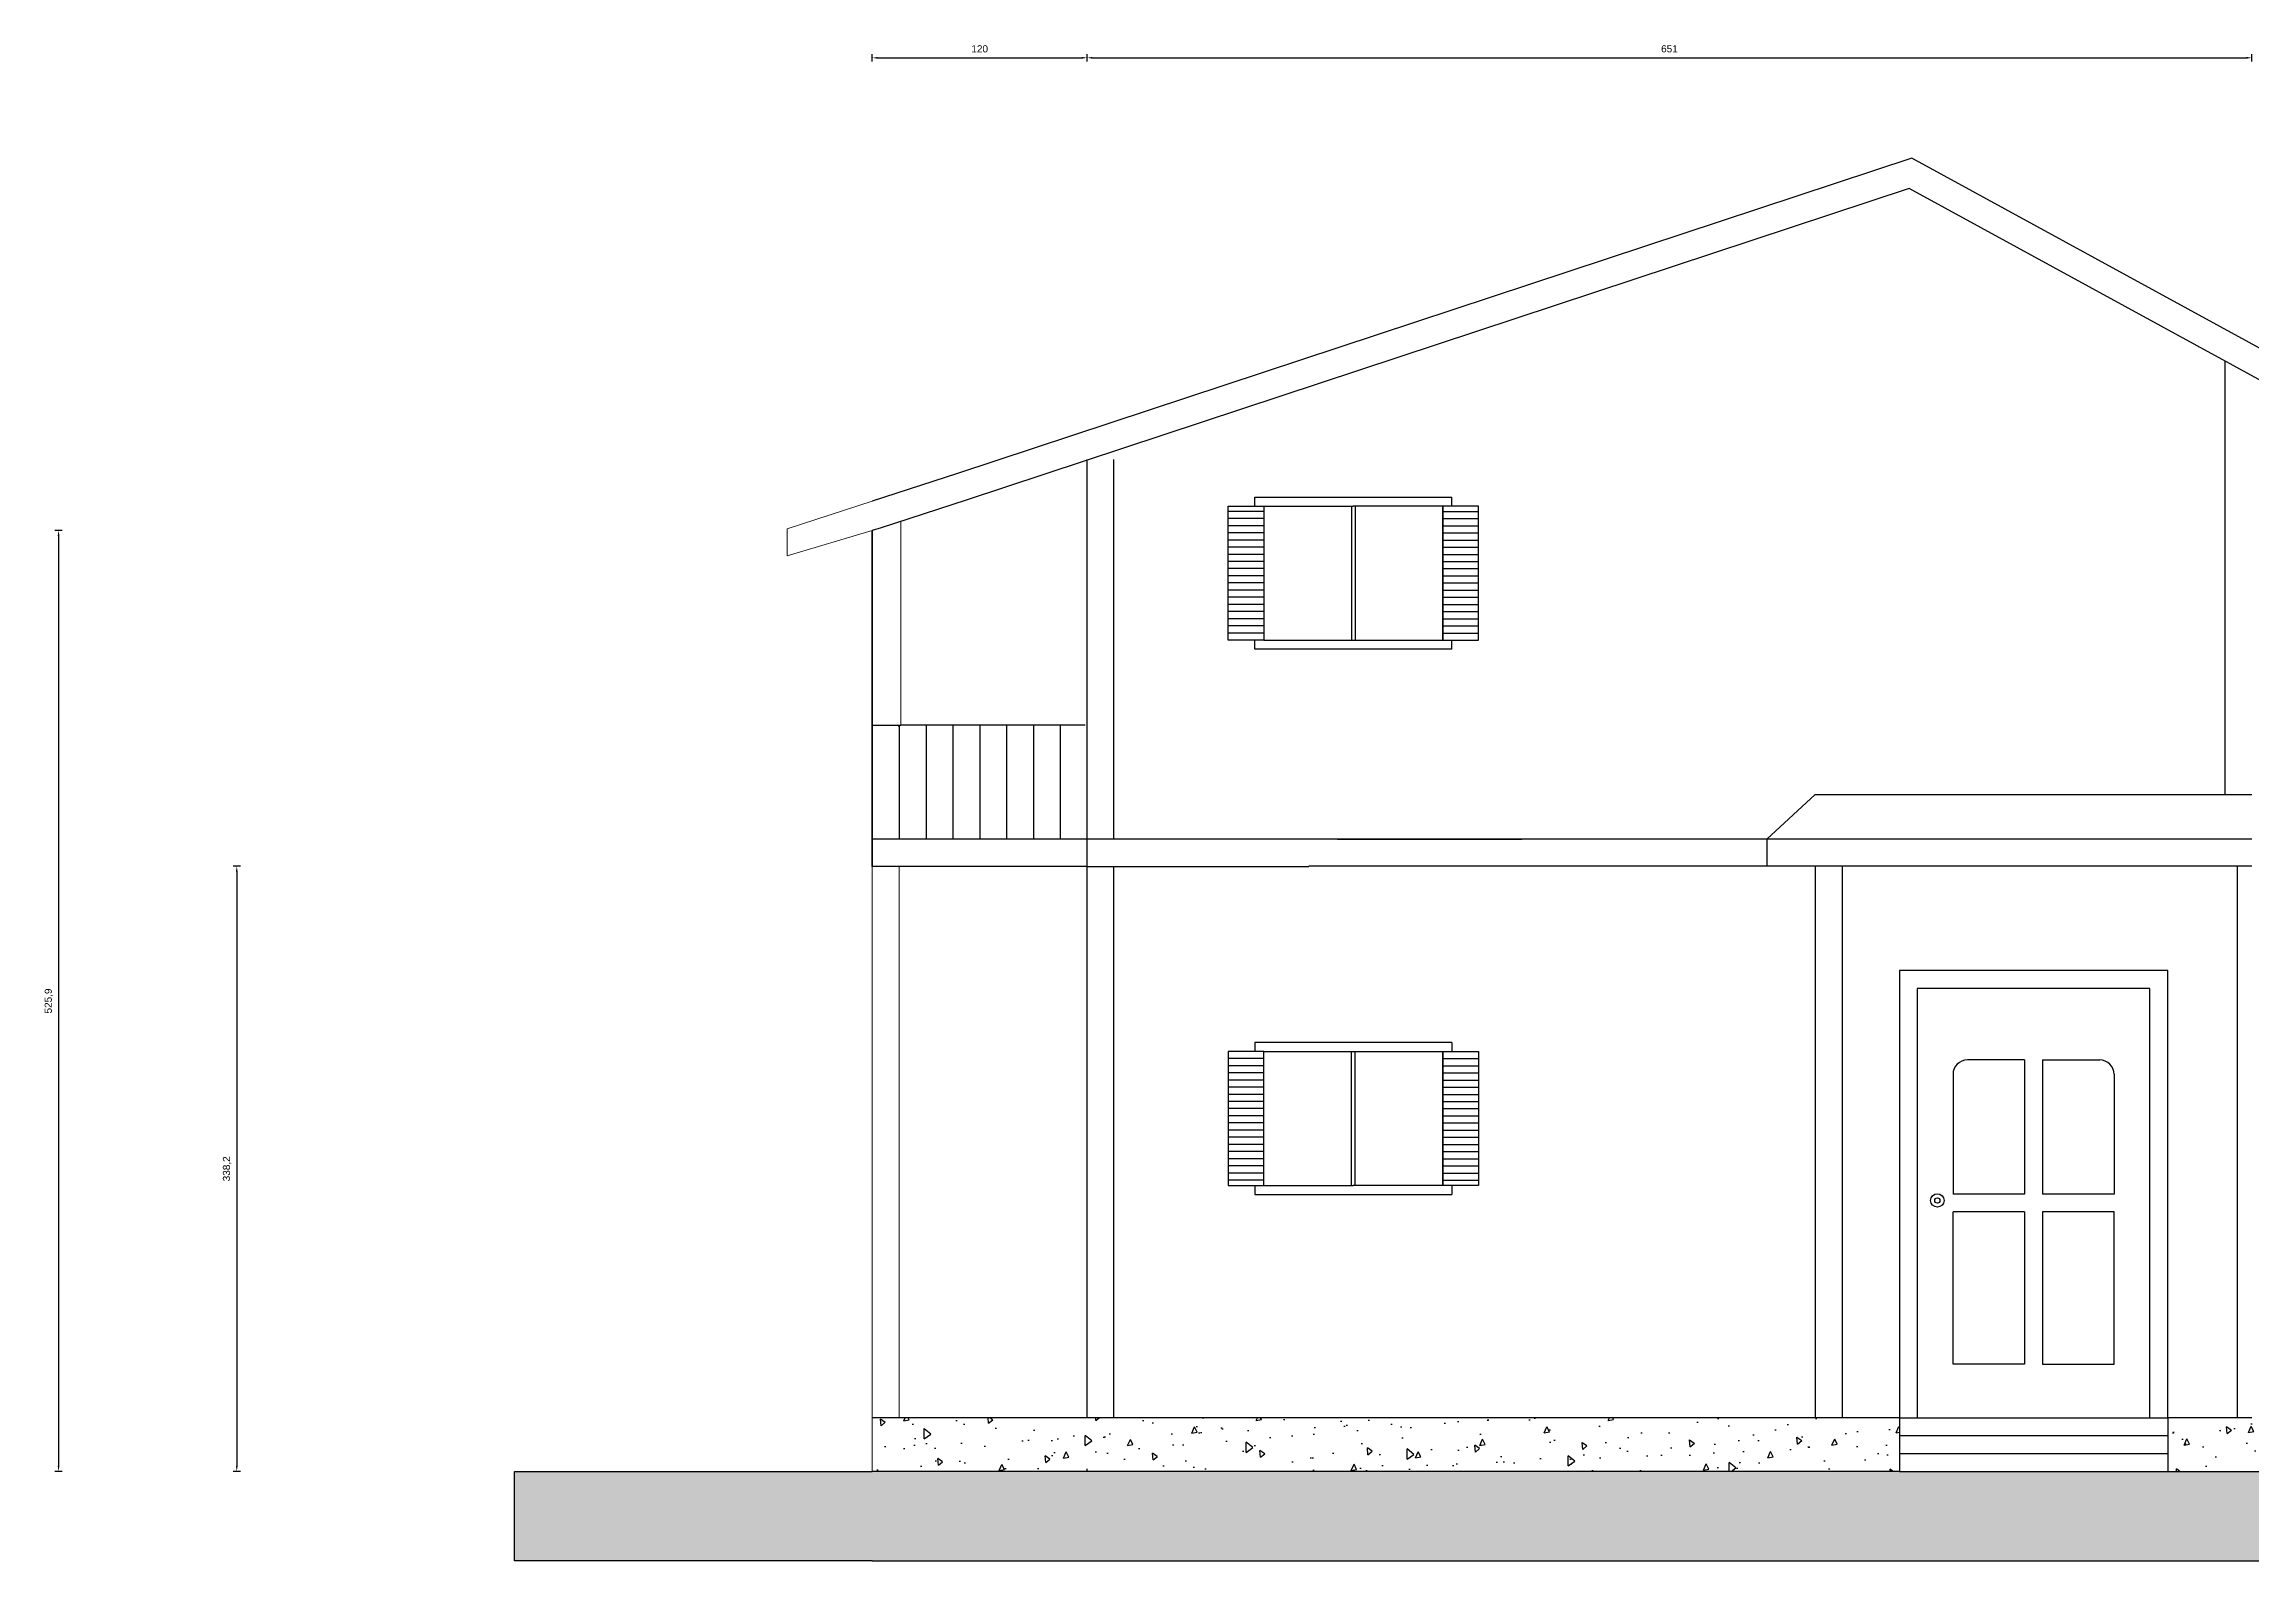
# Model space of a CAD drawing. Header units: millimetres. Extents: x 2100 to 32787, y 24082 to 35493.
# Drawn here: x 7854 to 9088, y 27020 to 27868 of the extents above; entities that cross this region are included whole.
import ezdxf

# ---------------------------------------------------------------- set-up
doc = ezdxf.new("R2010")
doc.units = ezdxf.units.MM
doc.linetypes.add('HIDDEN2', pattern=[4.7625, 3.175, -1.5875])
doc.layers.get('Defpoints').update_dxf_attribs({"color": 231, "linetype": 'HIDDEN2'})
doc.layers.add('TARAMA', color=130, linetype='Continuous')
doc.layers.add('ÖLÇÜ', color=181, linetype='Continuous')
doc.styles.get("Standard").update_dxf_attribs({"font": 'arial.ttf'})
doc.dimstyles.new('ISO-25', dxfattribs={"dimtxt": 4, "dimasz": 3, "dimexe": 2, "dimexo": 0.625, "dimgap": 3, "dimtad": 1, "dimtxsty": 'Standard', "dimcen": 2.5, "dimadec": 0, "dimazin": 0, "dimtfac": 1, "dimtix": 1, "dimtmove": 0, "dimatfit": 0, "dimfxl": 2, "dimfxlon": 1, "dimarcsym": 0})
pattern_1 = [(95, (-3735.475, 2995.833), (28.01893, 23.510676), [3.81, -41.91]), (40, (-3735.475, 2995.833), (-32.00369, 22.035346), [3.048, -33.528117]), (145.45144, (-3733.14, 2997.792), (-3.98476, 45.54602), [3.238, -35.61805]), (91.1842, (-3742.66, 3003.017), (44.28205, 32.39068), [5.715, -62.865]), (141.63556, (-3738.97, 3005.716), (-1.41732, 68.56535), [4.857, -53.42712]), (36.18415, (-3742.66, 3003.017), (-1.41732, 68.56535), [4.57199, -50.29195]), (66, (-3737.27, 3004.813), (35.903996, 6.97903), [3.81, -41.91]), (11, (-3737.27, 3004.813), (-17.307985, 34.78824), [3.048, -33.528]), (116.45145, (-3734.28, 3005.395), (18.59601, 41.76727), [3.238, -35.61799]), (82.5, (-3735.475, 2995.833), (-11.521094, 12.394683), [0, -33.1216, 0, -34.036, 0, -33.655]), (52.5, (-3735.475, 2995.833), (-4.717945, 23.6174), [0, -19.4056, 0, -32.3596, 0, -12.827]), (12.5, (-3743.485, 2987.822), (19.9855726, 18.365239), [0, -12.7, 0, -39.624, 0, -52.578]), (2.5, (-3747.077, 2984.23), (17.35278, 24.544479), [0, -16.51, 0, -26.3144, 0, -37.338])]

# ---------------------------------------------------------------- blocks, each defined once
blk = doc.blocks.new('*D2628')
at = {"layer": 'Defpoints', "color": 0, "lineweight": 70, "ltscale": 0.25, "transparency": 16777216}
for p in [(8436.9, 27860.2), (8316.9, 27596), (8436.9, 27596)]:
    blk.add_point(p, dxfattribs=at)
at = {"layer": 'ÖLÇÜ', "color": 0, "lineweight": -2, "ltscale": 0.25, "transparency": 16777216}
for p, q in [((8316.9, 27858.2), (8316.9, 27862.2)), ((8436.9, 27858.2), (8436.9, 27862.2)), ((8319.9, 27860.2), (8433.9, 27860.2))]:
    blk.add_line(p, q, dxfattribs=at)
at = {"layer": 'ÖLÇÜ', "color": 0, "lineweight": 70, "ltscale": 0.25, "transparency": 16777216}
for points in [[(8319.9, 27860.7), (8319.9, 27859.7), (8316.9, 27860.2)], [(8433.9, 27860.7), (8433.9, 27859.7), (8436.9, 27860.2)]]:
    blk.add_solid(points, dxfattribs=at)
at = {"layer": 'ÖLÇÜ', "color": 0, "lineweight": 5, "ltscale": 0.25, "transparency": 16777216, "insert": (8376.9, 27865.2), "char_height": 4, "attachment_point": 5}
blk.add_mtext('120', dxfattribs=at)
blk = doc.blocks.new('*D2629')
at = {"layer": 'Defpoints', "color": 0, "lineweight": 70, "ltscale": 0.25, "transparency": 16777216}
for p in [(9087.9, 27860.2), (9087.9, 27682.5), (8436.9, 27635.3)]:
    blk.add_point(p, dxfattribs=at)
at = {"layer": 'ÖLÇÜ', "color": 0, "lineweight": -2, "ltscale": 0.25, "transparency": 16777216}
for p, q in [((8436.9, 27858.2), (8436.9, 27862.2)), ((9087.9, 27858.2), (9087.9, 27862.2)), ((8439.9, 27860.2), (9084.9, 27860.2))]:
    blk.add_line(p, q, dxfattribs=at)
at = {"layer": 'ÖLÇÜ', "color": 0, "lineweight": 70, "ltscale": 0.25, "transparency": 16777216}
for points in [[(8439.9, 27860.7), (8439.9, 27859.7), (8436.9, 27860.2)], [(9084.9, 27860.7), (9084.9, 27859.7), (9087.9, 27860.2)]]:
    blk.add_solid(points, dxfattribs=at)
at = {"layer": 'ÖLÇÜ', "color": 0, "lineweight": 5, "ltscale": 0.25, "transparency": 16777216, "insert": (8762.4, 27865.2), "char_height": 4, "attachment_point": 5}
blk.add_mtext('651', dxfattribs=at)
blk = doc.blocks.new('*D2631')
at = {"layer": 'Defpoints', "color": 0, "lineweight": 70, "ltscale": 0.25, "transparency": 16777216}
for p in [(8316.9, 27596), (7862.1, 27070.1), (8316.9, 27070.1)]:
    blk.add_point(p, dxfattribs=at)
at = {"layer": 'ÖLÇÜ', "color": 0, "lineweight": -2, "ltscale": 0.25, "transparency": 16777216}
for p, q in [((7864.1, 27596), (7860.1, 27596)), ((7862.1, 27593), (7862.1, 27073.1)), ((7864.1, 27070.1), (7860.1, 27070.1))]:
    blk.add_line(p, q, dxfattribs=at)
at = {"layer": 'ÖLÇÜ', "color": 0, "lineweight": 70, "ltscale": 0.25, "transparency": 16777216}
for points in [[(7861.6, 27593), (7862.6, 27593), (7862.1, 27596)], [(7861.6, 27073.1), (7862.6, 27073.1), (7862.1, 27070.1)]]:
    blk.add_solid(points, dxfattribs=at)
at = {"layer": 'ÖLÇÜ', "color": 0, "lineweight": 5, "ltscale": 0.25, "transparency": 16777216, "insert": (7856.7, 27333), "char_height": 4, "attachment_point": 5, "rotation": 90}
blk.add_mtext('525,9', dxfattribs=at)
blk = doc.blocks.new('*D2632')
at = {"layer": 'Defpoints', "color": 0, "lineweight": 70, "ltscale": 0.25, "transparency": 16777216}
for p in [(8316.9, 27408.3), (7961.7, 27070.1), (8316.9, 27070.1)]:
    blk.add_point(p, dxfattribs=at)
at = {"layer": 'ÖLÇÜ', "color": 0, "lineweight": -2, "ltscale": 0.25, "transparency": 16777216}
for p, q in [((7963.7, 27408.3), (7959.7, 27408.3)), ((7961.7, 27405.3), (7961.7, 27073.1)), ((7963.7, 27070.1), (7959.7, 27070.1))]:
    blk.add_line(p, q, dxfattribs=at)
at = {"layer": 'ÖLÇÜ', "color": 0, "lineweight": 70, "ltscale": 0.25, "transparency": 16777216}
for points in [[(7961.2, 27405.3), (7962.2, 27405.3), (7961.7, 27408.3)], [(7961.2, 27073.1), (7962.2, 27073.1), (7961.7, 27070.1)]]:
    blk.add_solid(points, dxfattribs=at)
at = {"layer": 'ÖLÇÜ', "color": 0, "lineweight": 5, "ltscale": 0.25, "transparency": 16777216, "insert": (7956.3, 27239.2), "char_height": 4, "attachment_point": 5, "rotation": 90}
blk.add_mtext('338,2', dxfattribs=at)

msp = doc.modelspace()

# ---------------------------------------------------------------- hatches: boundary and pattern name
at = {"layer": 'TARAMA', "lineweight": -2, "ltscale": 0.25, "transparency": 33554687}
h = msp.add_hatch(dxfattribs=at)
h.set_pattern_fill('AR-CONC', color=256, scale=0.2, angle=45)
h.set_pattern_definition(pattern_1)
h.paths.add_polyline_path([(8890.899, 27100.069), (8858.899, 27100.069), (8843.899, 27100.069), (8316.899, 27100.069), (8316.899, 27070.069), (8890.899, 27070.069)])
h = msp.add_hatch(dxfattribs=at)
h.set_pattern_fill('AR-CONC', color=256, scale=0.2, angle=45)
h.set_pattern_definition(pattern_1)
h.paths.add_polyline_path([(9499.899, 27100.069), (9087.899, 27100.069), (9040.899, 27100.069), (9040.899, 27070.069), (9079.899, 27070.069), (9499.899, 27070.069)])
h = msp.add_hatch(dxfattribs=at)
h.set_pattern_fill('ESCHER', color=256, scale=1.3, angle=45)
h.set_pattern_definition([(105, (-3735.475, 2995.833), (-28.0184, -28.0184), [36.322, -3.302]), (225, (-3735.475, 2995.833), (38.273845, -10.255446), [36.322, -3.302]), (345, (-3735.475, 2995.833), (28.0184, 28.0184), [36.322, -3.302]), (105, (-3733.14, 2998.168), (-28.0184, -28.0184), [6.604, -33.02]), (345, (-3733.14, 2998.168), (28.0184, 28.0184), [6.604, -33.02]), (105, (-3738.664, 2996.687), (-28.0184, -28.0184), [6.604, -33.02]), (225, (-3738.664, 2996.687), (38.273845, -10.255446), [6.604, -33.02]), (345, (-3734.62, 2992.643), (28.0184, 28.0184), [6.604, -33.02]), (225, (-3734.62, 2992.643), (38.273845, -10.255446), [6.604, -33.02]), (105, (-3744.814, 2986.493), (-28.0184, -28.0184), [6.604, -33.02]), (345, (-3744.814, 2986.493), (28.0184, 28.0184), [6.604, -33.02]), (105, (-3722.717, 2992.414), (-28.0184, -28.0184), [6.604, -33.02]), (225, (-3722.717, 2992.414), (38.273845, -10.255446), [6.604, -33.02]), (345, (-3738.893, 3008.59), (28.0184, 28.0184), [6.604, -33.02]), (225, (-3738.893, 3008.59), (38.273845, -10.255446), [6.604, -33.02]), (45, (-3734.85, 3004.547), (-38.273845, 10.255446), [23.114, -16.51]), (45, (-3726.76, 2996.46), (-38.273845, 10.255446), [23.114, -16.51]), (165, (-3740.374, 3003.066), (-28.0184, -28.0184), [23.114, -16.51]), (165, (-3743.334, 2992.018), (-28.0184, -28.0184), [23.114, -16.51]), (285, (-3739.29, 2987.974), (38.273845, -10.255446), [23.114, -16.51]), (285, (-3728.24, 2990.934), (38.273845, -10.255446), [23.114, -16.51])])
h.paths.add_polyline_path([(11446.468, 27070.069), (11246.468, 27070.069), (10672.468, 27070.069), (10522.468, 27070.069), (10483.468, 27070.069), (10063.468, 27070.069), (9499.899, 27070.069), (9079.899, 27070.069), (9040.899, 27070.069), (8890.899, 27070.069), (8316.899, 27070.069), (8116.899, 27070.069), (8116.899, 27020.069), (8316.899, 27020.069), (11246.468, 27020.069), (11276.468, 27020.069), (11346.468, 27020.069), (11446.468, 27020.069)])

# ---------------------------------------------------------------- linework, layer by layer
at = {"ltscale": 0.25}
for p, q in [((9072.899, 27448.369), (9072.899, 27690.716)), ((8364.452, 27627.82), (8316.899, 27612.369)), ((8436.899, 27100.069), (8436.899, 27635.632)), ((8451.899, 27423.369), (8451.899, 27635.632)), ((8369.348, 27613.008), (8321.795, 27597.557)), ((8321.795, 27597.557), (8316.899, 27595.966)), ((8843.899, 27448.369), (8816.899, 27423.369)), ((8843.899, 27448.369), (9087.899, 27448.369)), ((9079.899, 27423.369), (8560.899, 27423.369)), ((8816.899, 27423.369), (8816.899, 27408.369)), ((9087.899, 27423.369), (9079.899, 27423.369)), ((8451.899, 27100.069), (8451.899, 27408.369)), ((9079.899, 27408.369), (8560.899, 27408.369)), ((8843.899, 27408.369), (8843.899, 27100.069)), ((8858.899, 27408.369), (8858.899, 27100.069)), ((9079.899, 27100.069), (9079.899, 27408.369)), ((9087.899, 27408.369), (9079.899, 27408.369)), ((8960.899, 27300.069), (8928.899, 27300.069)), ((8960.899, 27300.069), (8960.899, 27225.069)), ((8970.899, 27300.069), (8970.899, 27225.069)), ((8970.899, 27300.069), (9002.899, 27300.069)), ((8920.899, 27292.069), (8920.899, 27225.069)), ((9010.899, 27292.069), (9010.899, 27225.069)), ((8960.899, 27225.069), (8920.899, 27225.069)), ((9010.899, 27225.069), (8970.899, 27225.069)), ((8960.899, 27215.069), (8920.899, 27215.069)), ((8920.899, 27130.069), (8920.899, 27215.069)), ((8960.899, 27215.069), (8960.899, 27130.069)), ((9010.899, 27215.069), (8970.899, 27215.069)), ((8970.899, 27215.069), (8970.899, 27130.069)), ((9010.899, 27130.069), (9010.899, 27215.069)), ((8960.899, 27130.069), (8920.899, 27130.069)), ((8970.899, 27130.069), (9010.899, 27130.069)), ((8890.899, 27100.069), (9040.899, 27100.069)), ((8890.899, 27100.069), (8890.899, 27070.069)), ((9040.899, 27100.069), (9040.899, 27070.069)), ((8890.899, 27090.069), (9040.899, 27090.069)), ((8436.899, 27070.069), (8436.899, 27071.517)), ((8890.899, 27080.069), (9040.899, 27080.069))]:
    msp.add_line(p, q, dxfattribs=at)
at = {"lineweight": 25, "ltscale": 0.25}
for p, q in [((8530.71, 27609.663), (8530.71, 27614.663)), ((8530.71, 27614.663), (8635.71, 27614.663)), ((8635.71, 27614.663), (8640.71, 27614.663)), ((8640.71, 27609.663), (8640.71, 27614.663)), ((8515.71, 27534.663), (8515.71, 27609.663)), ((8515.71, 27609.663), (8535.71, 27609.663)), ((8535.71, 27606.663), (8515.71, 27606.663)), ((8535.71, 27602.663), (8515.71, 27602.663)), ((8535.71, 27609.663), (8585.71, 27609.663)), ((8535.71, 27609.663), (8535.71, 27534.663)), ((8584.71, 27609.663), (8584.71, 27534.663)), ((8635.71, 27609.663), (8585.71, 27609.663)), ((8586.71, 27609.663), (8586.71, 27534.663)), ((8635.71, 27534.663), (8635.71, 27609.663)), ((8635.71, 27609.663), (8635.71, 27534.663)), ((8655.71, 27609.663), (8635.71, 27609.663)), ((8635.71, 27606.663), (8655.71, 27606.663)), ((8635.71, 27602.663), (8655.71, 27602.663)), ((8655.71, 27534.663), (8655.71, 27609.663)), ((8316.899, 27595.966), (8316.899, 27408.266)), ((8316.899, 27487.266), (8316.899, 27595.966)), ((8535.71, 27598.663), (8515.71, 27598.663)), ((8535.71, 27594.663), (8515.71, 27594.663)), ((8535.71, 27590.663), (8515.71, 27590.663)), ((8635.71, 27598.663), (8655.71, 27598.663)), ((8635.71, 27594.663), (8655.71, 27594.663)), ((8635.71, 27590.663), (8655.71, 27590.663)), ((8535.71, 27586.663), (8515.71, 27586.663)), ((8535.71, 27582.663), (8515.71, 27582.663)), ((8535.71, 27578.663), (8515.71, 27578.663)), ((8635.71, 27586.663), (8655.71, 27586.663)), ((8635.71, 27582.663), (8655.71, 27582.663)), ((8635.71, 27578.663), (8655.71, 27578.663)), ((8535.71, 27574.663), (8515.71, 27574.663)), ((8535.71, 27570.663), (8515.71, 27570.663)), ((8535.71, 27566.663), (8515.71, 27566.663)), ((8635.71, 27574.663), (8655.71, 27574.663)), ((8635.71, 27570.663), (8655.71, 27570.663)), ((8635.71, 27566.663), (8655.71, 27566.663)), ((8535.71, 27562.663), (8515.71, 27562.663)), ((8535.71, 27558.663), (8515.71, 27558.663)), ((8535.71, 27554.663), (8515.71, 27554.663)), ((8635.71, 27562.663), (8655.71, 27562.663)), ((8635.71, 27558.663), (8655.71, 27558.663)), ((8635.71, 27554.663), (8655.71, 27554.663)), ((8535.71, 27550.663), (8515.71, 27550.663)), ((8535.71, 27546.663), (8515.71, 27546.663)), ((8535.71, 27542.663), (8515.71, 27542.663)), ((8635.71, 27550.663), (8655.71, 27550.663)), ((8635.71, 27546.663), (8655.71, 27546.663)), ((8635.71, 27542.663), (8655.71, 27542.663)), ((8535.71, 27538.663), (8515.71, 27538.663)), ((8535.71, 27534.663), (8515.71, 27534.663)), ((8530.71, 27529.663), (8530.71, 27534.663)), ((8535.71, 27529.663), (8530.71, 27529.663)), ((8535.71, 27534.663), (8585.71, 27534.663)), ((8640.71, 27529.663), (8535.71, 27529.663)), ((8585.71, 27534.663), (8635.71, 27534.663)), ((8635.71, 27538.663), (8655.71, 27538.663)), ((8635.71, 27534.663), (8655.71, 27534.663)), ((8640.71, 27529.663), (8640.71, 27534.663)), ((8316.899, 27487.266), (8330.899, 27487.266)), ((8316.899, 27408.266), (8316.899, 27487.266)), ((8330.899, 27487.266), (8332.899, 27487.266)), ((8331.899, 27486.266), (8331.899, 27423.369)), ((8435.899, 27487.266), (8332.899, 27487.266)), ((8346.899, 27487.266), (8346.899, 27423.369)), ((8361.899, 27487.266), (8361.899, 27423.369)), ((8376.899, 27487.266), (8376.899, 27423.369)), ((8391.899, 27487.266), (8391.899, 27423.369)), ((8406.899, 27487.266), (8406.899, 27423.369)), ((8421.899, 27487.266), (8421.899, 27423.369)), ((8576.899, 27423.369), (8316.899, 27423.369)), ((8576.899, 27423.369), (8679.899, 27423.369)), ((8436.899, 27408.266), (8316.899, 27408.266)), ((8436.899, 27408.266), (8560.899, 27408.266)), ((8535.71, 27309.827), (8530.71, 27309.827)), ((8530.71, 27309.827), (8530.71, 27304.827)), ((8640.71, 27309.827), (8535.71, 27309.827)), ((8640.71, 27309.827), (8640.71, 27304.827)), ((8535.71, 27304.827), (8515.71, 27304.827)), ((8515.71, 27304.827), (8515.71, 27229.827)), ((8535.71, 27300.827), (8515.71, 27300.827)), ((8535.71, 27296.827), (8515.71, 27296.827)), ((8535.71, 27229.827), (8535.71, 27304.827)), ((8535.71, 27304.827), (8585.71, 27304.827)), ((8584.71, 27229.827), (8584.71, 27304.827)), ((8585.71, 27304.827), (8635.71, 27304.827)), ((8586.71, 27229.827), (8586.71, 27304.827)), ((8635.71, 27304.827), (8635.71, 27229.827)), ((8635.71, 27229.827), (8635.71, 27304.827)), ((8635.71, 27304.827), (8655.71, 27304.827)), ((8635.71, 27300.827), (8655.71, 27300.827)), ((8635.71, 27296.827), (8655.71, 27296.827)), ((8655.71, 27304.827), (8655.71, 27229.827)), ((8535.71, 27292.827), (8515.71, 27292.827)), ((8535.71, 27288.827), (8515.71, 27288.827)), ((8535.71, 27284.827), (8515.71, 27284.827)), ((8535.71, 27280.827), (8515.71, 27280.827)), ((8635.71, 27292.827), (8655.71, 27292.827)), ((8635.71, 27288.827), (8655.71, 27288.827)), ((8635.71, 27284.827), (8655.71, 27284.827)), ((8635.71, 27280.827), (8655.71, 27280.827)), ((8535.71, 27276.827), (8515.71, 27276.827)), ((8535.71, 27272.827), (8515.71, 27272.827)), ((8535.71, 27268.827), (8515.71, 27268.827)), ((8635.71, 27276.827), (8655.71, 27276.827)), ((8635.71, 27272.827), (8655.71, 27272.827)), ((8635.71, 27268.827), (8655.71, 27268.827)), ((8535.71, 27264.827), (8515.71, 27264.827)), ((8535.71, 27260.827), (8515.71, 27260.827)), ((8535.71, 27256.827), (8515.71, 27256.827)), ((8635.71, 27264.827), (8655.71, 27264.827)), ((8635.71, 27260.827), (8655.71, 27260.827)), ((8635.71, 27256.827), (8655.71, 27256.827)), ((8535.71, 27252.827), (8515.71, 27252.827)), ((8535.71, 27248.827), (8515.71, 27248.827)), ((8535.71, 27244.827), (8515.71, 27244.827)), ((8635.71, 27252.827), (8655.71, 27252.827)), ((8635.71, 27248.827), (8655.71, 27248.827)), ((8635.71, 27244.827), (8655.71, 27244.827)), ((8535.71, 27240.827), (8515.71, 27240.827)), ((8535.71, 27236.827), (8515.71, 27236.827)), ((8535.71, 27232.827), (8515.71, 27232.827)), ((8635.71, 27240.827), (8655.71, 27240.827)), ((8635.71, 27236.827), (8655.71, 27236.827)), ((8635.71, 27232.827), (8655.71, 27232.827)), ((8515.71, 27229.827), (8535.71, 27229.827)), ((8530.71, 27229.827), (8530.71, 27224.827)), ((8530.71, 27224.827), (8635.71, 27224.827)), ((8535.71, 27229.827), (8585.71, 27229.827)), ((8635.71, 27229.827), (8585.71, 27229.827)), ((8655.71, 27229.827), (8635.71, 27229.827)), ((8635.71, 27224.827), (8640.71, 27224.827)), ((8640.71, 27229.827), (8640.71, 27224.827)), ((8843.899, 27100.069), (8316.899, 27100.069)), ((8858.899, 27100.069), (8843.899, 27100.069)), ((8890.899, 27100.069), (8858.899, 27100.069)), ((9087.899, 27100.069), (9040.899, 27100.069)), ((8890.899, 27070.069), (8316.899, 27070.069)), ((8890.899, 27070.069), (9040.899, 27070.069)), ((9040.899, 27070.069), (9079.899, 27070.069)), ((9079.899, 27070.069), (9499.899, 27070.069))]:
    msp.add_line(p, q, dxfattribs=at)
at = {"lineweight": 5, "ltscale": 0.25}
for p, q in [((8316.899, 27612.369), (8269.347, 27596.918)), ((8269.347, 27596.918), (8269.347, 27581.918)), ((8269.347, 27581.918), (8316.899, 27595.966)), ((8332.899, 27487.266), (8332.899, 27601.165)), ((8316.899, 27408.266), (8316.899, 27100.069)), ((8331.899, 27408.266), (8331.899, 27100.069)), ((8316.899, 27100.069), (8316.899, 27070.069))]:
    msp.add_line(p, q, dxfattribs=at)
at = {"lineweight": -2, "ltscale": 0.25}
for p, q in [((8116.899, 27020.069), (8116.899, 27070.069)), ((8116.899, 27070.069), (8316.899, 27070.069)), ((8316.899, 27020.069), (8116.899, 27020.069)), ((8316.899, 27020.069), (11246.468, 27020.069))]:
    msp.add_line(p, q, dxfattribs=at)
at = {"ltscale": 0.25}
for points in [[(9567.83, 27437.997), (8897.885, 27804.146), (8364.452, 27627.82)], [(9560.348, 27424.308), (8896.348, 27787.208), (8369.348, 27613.008)], [(9040.899, 27100.069), (9040.899, 27350.069), (8890.899, 27350.069), (8890.899, 27100.069)], [(9030.899, 27100.069), (9030.899, 27340.069), (8900.899, 27340.069), (8900.899, 27100.069)]]:
    msp.add_lwpolyline(points, dxfattribs=at)
at = {"lineweight": 25, "ltscale": 0.25}
for radius in [3.734, 3.734, 1.474]:
    msp.add_circle((8912.127, 27221.495), radius, dxfattribs=at)
for centre, start, end in [((8330.899, 27486.266), 0, 90), ((8332.899, 27486.266), 90, 180)]:
    msp.add_arc(centre, 1, start, end, dxfattribs=at)
at = {"ltscale": 0.25}
for centre, start, end in [((8928.899, 27292.069), 90, 180), ((9002.899, 27292.069), 0, 90)]:
    msp.add_arc(centre, 8, start, end, dxfattribs=at)

# ---------------------------------------------------------------- dimensions: what is measured, and where the dimension line sits
at = {"layer": 'ÖLÇÜ', "lineweight": 5, "ltscale": 0.25}
for base, p1, p2, picture, middle in [((8436.899, 27860.168), (8316.899, 27595.966), (8436.899, 27595.966), '*D2628', (8376.899, 27865.211)), ((9087.899, 27860.168), (8436.899, 27635.337), (9087.899, 27682.518), '*D2629', (8762.399, 27865.211))]:
    dim = msp.add_linear_dim(base=base, p1=p1, p2=p2, dimstyle='ISO-25', dxfattribs=at)
    dim.commit()
    dim.dimension.update_dxf_attribs({"geometry": picture, "text_midpoint": middle})
for base, p1, picture, middle in [((7862.07, 27070.069), (8316.899, 27595.966), '*D2631', (7856.666, 27333.017)), ((7961.73, 27070.069), (8316.899, 27408.266), '*D2632', (7956.326, 27239.167))]:
    dim = msp.add_linear_dim(base=base, p1=p1, p2=(8316.899, 27070.069), angle=90, dimstyle='ISO-25', dxfattribs=at)
    dim.commit()
    dim.dimension.update_dxf_attribs({"geometry": picture, "text_midpoint": middle})

doc.saveas('drawing.dxf')
